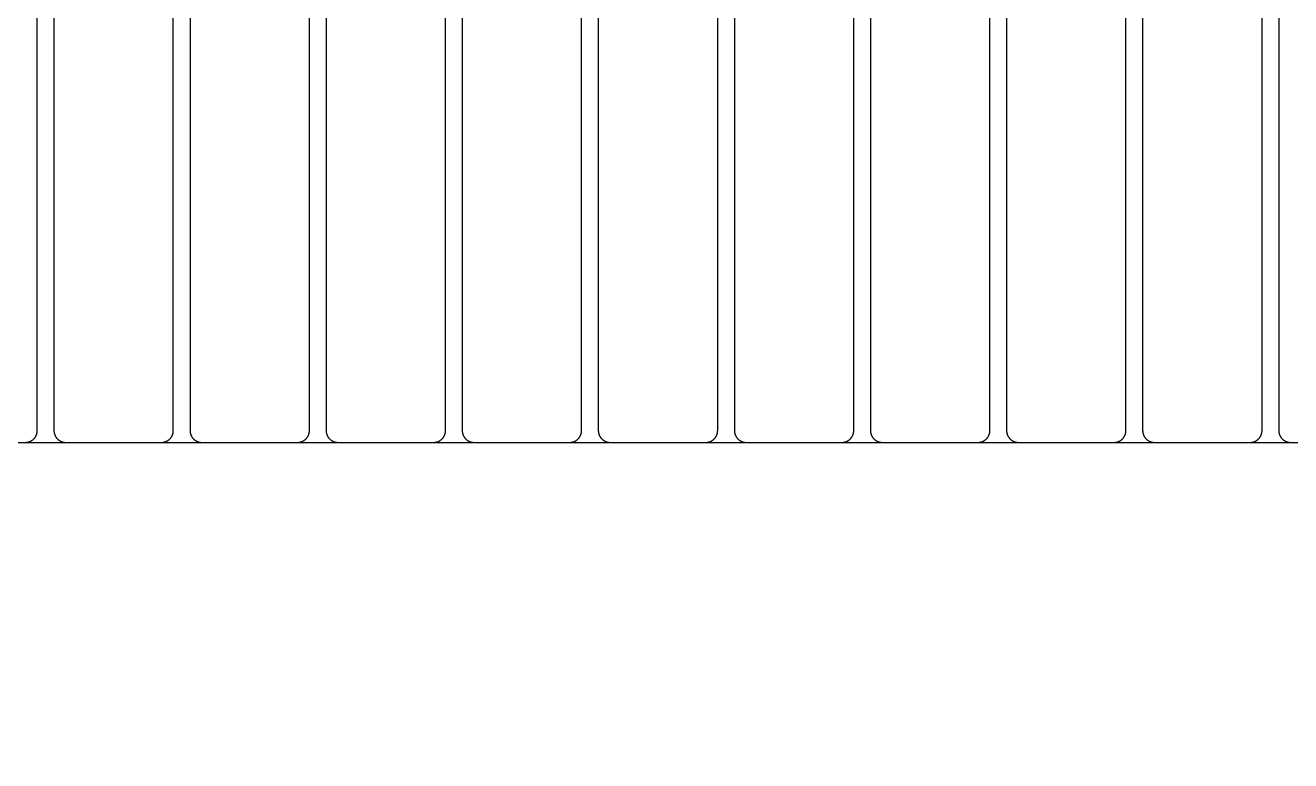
# Model space of a CAD drawing. Header units: millimetres. Extents: x -58335 to 291665, y -66693 to 213307.
# Drawn here: x 179670 to 180200, y -15635 to -15327 of the extents above; entities that cross this region are included whole.
import ezdxf

# ---------------------------------------------------------------- set-up
doc = ezdxf.new("R2010")
doc.units = ezdxf.units.MM
doc.header["$LTSCALE"] = 1000
for name, color, linetype in [('X-SITE$0$-MY-녹지', 254, 'Continuous'), ('X-SITE$0$-MY-시설선', 254, 'Continuous'), ('X-SITE$0$-MY-시설선 wood', 254, 'Continuous')]:
    doc.layers.add(name, color=color, linetype=linetype)
pattern_1 = [(0, (-29382.5, 14650.24), (317.5, 317.5), [158.75, -476.25]), (90, (-29303.13, 14570.87), (-317.5, 317.5), [158.75, -476.25])]

# ---------------------------------------------------------------- blocks, each defined once
blk = doc.blocks.new('X-SITE$0$GPSP-100')
at = {"layer": 'X-SITE$0$-MY-시설선'}
for points in [[(2170.78, -350), (2154.22, -350)], [(2227.78, -350), (2211.22, -350)], [(2284.78, -350), (2268.22, -350)], [(2341.78, -350), (2325.22, -350)], [(2398.78, -350), (2382.22, -350)], [(2455.78, -350), (2439.22, -350)], [(2512.78, -350), (2496.22, -350)], [(2569.78, -350), (2553.22, -350)], [(2626.78, -350), (2610.22, -350)], [(2683.78, -350), (2667.22, -350)]]:
    blk.add_lwpolyline(points, dxfattribs=at)
at = {"layer": 'X-SITE$0$-MY-시설선 wood'}
for points in [[(2159, -5), (2159, -345)], [(2166, -345), (2166, -5)], [(2216, -5), (2216, -345)], [(2223, -345), (2223, -5)], [(2273, -5), (2273, -345)], [(2280, -345), (2280, -5)], [(2330, -5), (2330, -345)], [(2337, -345), (2337, -5)], [(2387, -5), (2387, -345)], [(2394, -345), (2394, -5)], [(2444, -5), (2444, -345)], [(2451, -345), (2451, -5)], [(2501, -5), (2501, -345)], [(2508, -345), (2508, -5)], [(2558, -5), (2558, -345)], [(2565, -345), (2565, -5)], [(2615, -5), (2615, -345)], [(2622, -345), (2622, -5)], [(2672, -5), (2672, -345)], [(2679, -345), (2679, -5)], [(2159, -345), (2159, -345.11), (2159, -345.22), (2158.99, -345.34), (2158.98, -345.45), (2158.97, -345.56), (2158.95, -345.68), (2158.94, -345.79), (2158.92, -345.91), (2158.89, -346.03), (2158.87, -346.14), (2158.84, -346.26), (2158.81, -346.38), (2158.77, -346.49), (2158.73, -346.61), (2158.69, -346.72), (2158.65, -346.84), (2158.6, -346.96), (2158.55, -347.07), (2158.5, -347.18), (2158.44, -347.3), (2158.38, -347.41), (2158.32, -347.52), (2158.25, -347.63), (2158.18, -347.74), (2158.11, -347.84), (2158.04, -347.95), (2157.96, -348.05), (2157.88, -348.15), (2157.8, -348.25), (2157.71, -348.35), (2157.63, -348.44), (2157.54, -348.54), (2157.44, -348.63), (2157.35, -348.71), (2157.25, -348.8), (2157.15, -348.88), (2157.05, -348.96), (2156.95, -349.04), (2156.84, -349.11), (2156.74, -349.18), (2156.63, -349.25), (2156.52, -349.32), (2156.41, -349.38), (2156.3, -349.44), (2156.18, -349.5), (2156.07, -349.55), (2155.96, -349.6), (2155.84, -349.65), (2155.72, -349.69), (2155.61, -349.73), (2155.49, -349.77), (2155.38, -349.81), (2155.26, -349.84), (2155.14, -349.87), (2155.03, -349.89), (2154.91, -349.92), (2154.79, -349.94), (2154.68, -349.95), (2154.56, -349.97), (2154.45, -349.98), (2154.34, -349.99), (2154.22, -349.99), (2154.11, -350), (2154, -350)], [(2171, -350), (2170.89, -350), (2170.78, -349.99), (2170.66, -349.99), (2170.55, -349.98), (2170.44, -349.97), (2170.32, -349.95), (2170.21, -349.94), (2170.09, -349.92), (2169.97, -349.89), (2169.86, -349.87), (2169.74, -349.84), (2169.62, -349.81), (2169.51, -349.77), (2169.39, -349.73), (2169.28, -349.69), (2169.16, -349.65), (2169.04, -349.6), (2168.93, -349.55), (2168.82, -349.5), (2168.7, -349.44), (2168.59, -349.38), (2168.48, -349.32), (2168.37, -349.25), (2168.26, -349.18), (2168.16, -349.11), (2168.05, -349.04), (2167.95, -348.96), (2167.85, -348.88), (2167.75, -348.8), (2167.65, -348.71), (2167.56, -348.63), (2167.46, -348.54), (2167.37, -348.44), (2167.29, -348.35), (2167.2, -348.25), (2167.12, -348.15), (2167.04, -348.05), (2166.96, -347.95), (2166.89, -347.84), (2166.82, -347.74), (2166.75, -347.63), (2166.68, -347.52), (2166.62, -347.41), (2166.56, -347.3), (2166.5, -347.18), (2166.45, -347.07), (2166.4, -346.96), (2166.35, -346.84), (2166.31, -346.72), (2166.27, -346.61), (2166.23, -346.49), (2166.19, -346.38), (2166.16, -346.26), (2166.13, -346.14), (2166.11, -346.03), (2166.08, -345.91), (2166.06, -345.79), (2166.05, -345.68), (2166.03, -345.56), (2166.02, -345.45), (2166.01, -345.34), (2166, -345.22), (2166, -345.11), (2166, -345)], [(2216, -345), (2216, -345.11), (2216, -345.22), (2215.99, -345.34), (2215.98, -345.45), (2215.97, -345.56), (2215.95, -345.68), (2215.94, -345.79), (2215.92, -345.91), (2215.89, -346.03), (2215.87, -346.14), (2215.84, -346.26), (2215.81, -346.38), (2215.77, -346.49), (2215.73, -346.61), (2215.69, -346.72), (2215.65, -346.84), (2215.6, -346.96), (2215.55, -347.07), (2215.5, -347.18), (2215.44, -347.3), (2215.38, -347.41), (2215.32, -347.52), (2215.25, -347.63), (2215.18, -347.74), (2215.11, -347.84), (2215.04, -347.95), (2214.96, -348.05), (2214.88, -348.15), (2214.8, -348.25), (2214.71, -348.35), (2214.63, -348.44), (2214.54, -348.54), (2214.44, -348.63), (2214.35, -348.71), (2214.25, -348.8), (2214.15, -348.88), (2214.05, -348.96), (2213.95, -349.04), (2213.84, -349.11), (2213.74, -349.18), (2213.63, -349.25), (2213.52, -349.32), (2213.41, -349.38), (2213.3, -349.44), (2213.18, -349.5), (2213.07, -349.55), (2212.96, -349.6), (2212.84, -349.65), (2212.72, -349.69), (2212.61, -349.73), (2212.49, -349.77), (2212.38, -349.81), (2212.26, -349.84), (2212.14, -349.87), (2212.03, -349.89), (2211.91, -349.92), (2211.79, -349.94), (2211.68, -349.95), (2211.56, -349.97), (2211.45, -349.98), (2211.34, -349.99), (2211.22, -349.99), (2211.11, -350), (2211, -350)], [(2228, -350), (2227.89, -350), (2227.78, -349.99), (2227.66, -349.99), (2227.55, -349.98), (2227.44, -349.97), (2227.32, -349.95), (2227.21, -349.94), (2227.09, -349.92), (2226.97, -349.89), (2226.86, -349.87), (2226.74, -349.84), (2226.62, -349.81), (2226.51, -349.77), (2226.39, -349.73), (2226.28, -349.69), (2226.16, -349.65), (2226.04, -349.6), (2225.93, -349.55), (2225.82, -349.5), (2225.7, -349.44), (2225.59, -349.38), (2225.48, -349.32), (2225.37, -349.25), (2225.26, -349.18), (2225.16, -349.11), (2225.05, -349.04), (2224.95, -348.96), (2224.85, -348.88), (2224.75, -348.8), (2224.65, -348.71), (2224.56, -348.63), (2224.46, -348.54), (2224.37, -348.44), (2224.29, -348.35), (2224.2, -348.25), (2224.12, -348.15), (2224.04, -348.05), (2223.96, -347.95), (2223.89, -347.84), (2223.82, -347.74), (2223.75, -347.63), (2223.68, -347.52), (2223.62, -347.41), (2223.56, -347.3), (2223.5, -347.18), (2223.45, -347.07), (2223.4, -346.96), (2223.35, -346.84), (2223.31, -346.72), (2223.27, -346.61), (2223.23, -346.49), (2223.19, -346.38), (2223.16, -346.26), (2223.13, -346.14), (2223.11, -346.03), (2223.08, -345.91), (2223.06, -345.79), (2223.05, -345.68), (2223.03, -345.56), (2223.02, -345.45), (2223.01, -345.34), (2223, -345.22), (2223, -345.11), (2223, -345)], [(2273, -345), (2273, -345.11), (2273, -345.22), (2272.99, -345.34), (2272.98, -345.45), (2272.97, -345.56), (2272.95, -345.68), (2272.94, -345.79), (2272.92, -345.91), (2272.89, -346.03), (2272.87, -346.14), (2272.84, -346.26), (2272.81, -346.38), (2272.77, -346.49), (2272.73, -346.61), (2272.69, -346.72), (2272.65, -346.84), (2272.6, -346.96), (2272.55, -347.07), (2272.5, -347.18), (2272.44, -347.3), (2272.38, -347.41), (2272.32, -347.52), (2272.25, -347.63), (2272.18, -347.74), (2272.11, -347.84), (2272.04, -347.95), (2271.96, -348.05), (2271.88, -348.15), (2271.8, -348.25), (2271.71, -348.35), (2271.63, -348.44), (2271.54, -348.54), (2271.44, -348.63), (2271.35, -348.71), (2271.25, -348.8), (2271.15, -348.88), (2271.05, -348.96), (2270.95, -349.04), (2270.84, -349.11), (2270.74, -349.18), (2270.63, -349.25), (2270.52, -349.32), (2270.41, -349.38), (2270.3, -349.44), (2270.18, -349.5), (2270.07, -349.55), (2269.96, -349.6), (2269.84, -349.65), (2269.72, -349.69), (2269.61, -349.73), (2269.49, -349.77), (2269.38, -349.81), (2269.26, -349.84), (2269.14, -349.87), (2269.03, -349.89), (2268.91, -349.92), (2268.79, -349.94), (2268.68, -349.95), (2268.56, -349.97), (2268.45, -349.98), (2268.34, -349.99), (2268.22, -349.99), (2268.11, -350), (2268, -350)], [(2285, -350), (2284.89, -350), (2284.78, -349.99), (2284.66, -349.99), (2284.55, -349.98), (2284.44, -349.97), (2284.32, -349.95), (2284.21, -349.94), (2284.09, -349.92), (2283.97, -349.89), (2283.86, -349.87), (2283.74, -349.84), (2283.62, -349.81), (2283.51, -349.77), (2283.39, -349.73), (2283.28, -349.69), (2283.16, -349.65), (2283.04, -349.6), (2282.93, -349.55), (2282.82, -349.5), (2282.7, -349.44), (2282.59, -349.38), (2282.48, -349.32), (2282.37, -349.25), (2282.26, -349.18), (2282.16, -349.11), (2282.05, -349.04), (2281.95, -348.96), (2281.85, -348.88), (2281.75, -348.8), (2281.65, -348.71), (2281.56, -348.63), (2281.46, -348.54), (2281.37, -348.44), (2281.29, -348.35), (2281.2, -348.25), (2281.12, -348.15), (2281.04, -348.05), (2280.96, -347.95), (2280.89, -347.84), (2280.82, -347.74), (2280.75, -347.63), (2280.68, -347.52), (2280.62, -347.41), (2280.56, -347.3), (2280.5, -347.18), (2280.45, -347.07), (2280.4, -346.96), (2280.35, -346.84), (2280.31, -346.72), (2280.27, -346.61), (2280.23, -346.49), (2280.19, -346.38), (2280.16, -346.26), (2280.13, -346.14), (2280.11, -346.03), (2280.08, -345.91), (2280.06, -345.79), (2280.05, -345.68), (2280.03, -345.56), (2280.02, -345.45), (2280.01, -345.34), (2280, -345.22), (2280, -345.11), (2280, -345)], [(2330, -345), (2330, -345.11), (2330, -345.22), (2329.99, -345.34), (2329.98, -345.45), (2329.97, -345.56), (2329.95, -345.68), (2329.94, -345.79), (2329.92, -345.91), (2329.89, -346.03), (2329.87, -346.14), (2329.84, -346.26), (2329.81, -346.38), (2329.77, -346.49), (2329.73, -346.61), (2329.69, -346.72), (2329.65, -346.84), (2329.6, -346.96), (2329.55, -347.07), (2329.5, -347.18), (2329.44, -347.3), (2329.38, -347.41), (2329.32, -347.52), (2329.25, -347.63), (2329.18, -347.74), (2329.11, -347.84), (2329.04, -347.95), (2328.96, -348.05), (2328.88, -348.15), (2328.8, -348.25), (2328.71, -348.35), (2328.63, -348.44), (2328.54, -348.54), (2328.44, -348.63), (2328.35, -348.71), (2328.25, -348.8), (2328.15, -348.88), (2328.05, -348.96), (2327.95, -349.04), (2327.84, -349.11), (2327.74, -349.18), (2327.63, -349.25), (2327.52, -349.32), (2327.41, -349.38), (2327.3, -349.44), (2327.18, -349.5), (2327.07, -349.55), (2326.96, -349.6), (2326.84, -349.65), (2326.72, -349.69), (2326.61, -349.73), (2326.49, -349.77), (2326.38, -349.81), (2326.26, -349.84), (2326.14, -349.87), (2326.03, -349.89), (2325.91, -349.92), (2325.79, -349.94), (2325.68, -349.95), (2325.56, -349.97), (2325.45, -349.98), (2325.34, -349.99), (2325.22, -349.99), (2325.11, -350), (2325, -350)], [(2342, -350), (2341.89, -350), (2341.78, -349.99), (2341.66, -349.99), (2341.55, -349.98), (2341.44, -349.97), (2341.32, -349.95), (2341.21, -349.94), (2341.09, -349.92), (2340.97, -349.89), (2340.86, -349.87), (2340.74, -349.84), (2340.62, -349.81), (2340.51, -349.77), (2340.39, -349.73), (2340.28, -349.69), (2340.16, -349.65), (2340.04, -349.6), (2339.93, -349.55), (2339.82, -349.5), (2339.7, -349.44), (2339.59, -349.38), (2339.48, -349.32), (2339.37, -349.25), (2339.26, -349.18), (2339.16, -349.11), (2339.05, -349.04), (2338.95, -348.96), (2338.85, -348.88), (2338.75, -348.8), (2338.65, -348.71), (2338.56, -348.63), (2338.46, -348.54), (2338.37, -348.44), (2338.29, -348.35), (2338.2, -348.25), (2338.12, -348.15), (2338.04, -348.05), (2337.96, -347.95), (2337.89, -347.84), (2337.82, -347.74), (2337.75, -347.63), (2337.68, -347.52), (2337.62, -347.41), (2337.56, -347.3), (2337.5, -347.18), (2337.45, -347.07), (2337.4, -346.96), (2337.35, -346.84), (2337.31, -346.72), (2337.27, -346.61), (2337.23, -346.49), (2337.19, -346.38), (2337.16, -346.26), (2337.13, -346.14), (2337.11, -346.03), (2337.08, -345.91), (2337.06, -345.79), (2337.05, -345.68), (2337.03, -345.56), (2337.02, -345.45), (2337.01, -345.34), (2337, -345.22), (2337, -345.11), (2337, -345)], [(2387, -345), (2387, -345.11), (2387, -345.22), (2386.99, -345.34), (2386.98, -345.45), (2386.97, -345.56), (2386.95, -345.68), (2386.94, -345.79), (2386.92, -345.91), (2386.89, -346.03), (2386.87, -346.14), (2386.84, -346.26), (2386.81, -346.38), (2386.77, -346.49), (2386.73, -346.61), (2386.69, -346.72), (2386.65, -346.84), (2386.6, -346.96), (2386.55, -347.07), (2386.5, -347.18), (2386.44, -347.3), (2386.38, -347.41), (2386.32, -347.52), (2386.25, -347.63), (2386.18, -347.74), (2386.11, -347.84), (2386.04, -347.95), (2385.96, -348.05), (2385.88, -348.15), (2385.8, -348.25), (2385.71, -348.35), (2385.63, -348.44), (2385.54, -348.54), (2385.44, -348.63), (2385.35, -348.71), (2385.25, -348.8), (2385.15, -348.88), (2385.05, -348.96), (2384.95, -349.04), (2384.84, -349.11), (2384.74, -349.18), (2384.63, -349.25), (2384.52, -349.32), (2384.41, -349.38), (2384.3, -349.44), (2384.18, -349.5), (2384.07, -349.55), (2383.96, -349.6), (2383.84, -349.65), (2383.72, -349.69), (2383.61, -349.73), (2383.49, -349.77), (2383.38, -349.81), (2383.26, -349.84), (2383.14, -349.87), (2383.03, -349.89), (2382.91, -349.92), (2382.79, -349.94), (2382.68, -349.95), (2382.56, -349.97), (2382.45, -349.98), (2382.34, -349.99), (2382.22, -349.99), (2382.11, -350), (2382, -350)], [(2399, -350), (2398.89, -350), (2398.78, -349.99), (2398.66, -349.99), (2398.55, -349.98), (2398.44, -349.97), (2398.32, -349.95), (2398.21, -349.94), (2398.09, -349.92), (2397.97, -349.89), (2397.86, -349.87), (2397.74, -349.84), (2397.62, -349.81), (2397.51, -349.77), (2397.39, -349.73), (2397.28, -349.69), (2397.16, -349.65), (2397.04, -349.6), (2396.93, -349.55), (2396.82, -349.5), (2396.7, -349.44), (2396.59, -349.38), (2396.48, -349.32), (2396.37, -349.25), (2396.26, -349.18), (2396.16, -349.11), (2396.05, -349.04), (2395.95, -348.96), (2395.85, -348.88), (2395.75, -348.8), (2395.65, -348.71), (2395.56, -348.63), (2395.46, -348.54), (2395.37, -348.44), (2395.29, -348.35), (2395.2, -348.25), (2395.12, -348.15), (2395.04, -348.05), (2394.96, -347.95), (2394.89, -347.84), (2394.82, -347.74), (2394.75, -347.63), (2394.68, -347.52), (2394.62, -347.41), (2394.56, -347.3), (2394.5, -347.18), (2394.45, -347.07), (2394.4, -346.96), (2394.35, -346.84), (2394.31, -346.72), (2394.27, -346.61), (2394.23, -346.49), (2394.19, -346.38), (2394.16, -346.26), (2394.13, -346.14), (2394.11, -346.03), (2394.08, -345.91), (2394.06, -345.79), (2394.05, -345.68), (2394.03, -345.56), (2394.02, -345.45), (2394.01, -345.34), (2394, -345.22), (2394, -345.11), (2394, -345)], [(2444, -345), (2444, -345.11), (2444, -345.22), (2443.99, -345.34), (2443.98, -345.45), (2443.97, -345.56), (2443.95, -345.68), (2443.94, -345.79), (2443.92, -345.91), (2443.89, -346.03), (2443.87, -346.14), (2443.84, -346.26), (2443.81, -346.38), (2443.77, -346.49), (2443.73, -346.61), (2443.69, -346.72), (2443.65, -346.84), (2443.6, -346.96), (2443.55, -347.07), (2443.5, -347.18), (2443.44, -347.3), (2443.38, -347.41), (2443.32, -347.52), (2443.25, -347.63), (2443.18, -347.74), (2443.11, -347.84), (2443.04, -347.95), (2442.96, -348.05), (2442.88, -348.15), (2442.8, -348.25), (2442.71, -348.35), (2442.63, -348.44), (2442.54, -348.54), (2442.44, -348.63), (2442.35, -348.71), (2442.25, -348.8), (2442.15, -348.88), (2442.05, -348.96), (2441.95, -349.04), (2441.84, -349.11), (2441.74, -349.18), (2441.63, -349.25), (2441.52, -349.32), (2441.41, -349.38), (2441.3, -349.44), (2441.18, -349.5), (2441.07, -349.55), (2440.96, -349.6), (2440.84, -349.65), (2440.72, -349.69), (2440.61, -349.73), (2440.49, -349.77), (2440.38, -349.81), (2440.26, -349.84), (2440.14, -349.87), (2440.03, -349.89), (2439.91, -349.92), (2439.79, -349.94), (2439.68, -349.95), (2439.56, -349.97), (2439.45, -349.98), (2439.34, -349.99), (2439.22, -349.99), (2439.11, -350), (2439, -350)], [(2456, -350), (2455.89, -350), (2455.78, -349.99), (2455.66, -349.99), (2455.55, -349.98), (2455.44, -349.97), (2455.32, -349.95), (2455.21, -349.94), (2455.09, -349.92), (2454.97, -349.89), (2454.86, -349.87), (2454.74, -349.84), (2454.62, -349.81), (2454.51, -349.77), (2454.39, -349.73), (2454.28, -349.69), (2454.16, -349.65), (2454.04, -349.6), (2453.93, -349.55), (2453.82, -349.5), (2453.7, -349.44), (2453.59, -349.38), (2453.48, -349.32), (2453.37, -349.25), (2453.26, -349.18), (2453.16, -349.11), (2453.05, -349.04), (2452.95, -348.96), (2452.85, -348.88), (2452.75, -348.8), (2452.65, -348.71), (2452.56, -348.63), (2452.46, -348.54), (2452.37, -348.44), (2452.29, -348.35), (2452.2, -348.25), (2452.12, -348.15), (2452.04, -348.05), (2451.96, -347.95), (2451.89, -347.84), (2451.82, -347.74), (2451.75, -347.63), (2451.68, -347.52), (2451.62, -347.41), (2451.56, -347.3), (2451.5, -347.18), (2451.45, -347.07), (2451.4, -346.96), (2451.35, -346.84), (2451.31, -346.72), (2451.27, -346.61), (2451.23, -346.49), (2451.19, -346.38), (2451.16, -346.26), (2451.13, -346.14), (2451.11, -346.03), (2451.08, -345.91), (2451.06, -345.79), (2451.05, -345.68), (2451.03, -345.56), (2451.02, -345.45), (2451.01, -345.34), (2451, -345.22), (2451, -345.11), (2451, -345)], [(2501, -345), (2501, -345.11), (2501, -345.22), (2500.99, -345.34), (2500.98, -345.45), (2500.97, -345.56), (2500.95, -345.68), (2500.94, -345.79), (2500.92, -345.91), (2500.89, -346.03), (2500.87, -346.14), (2500.84, -346.26), (2500.81, -346.38), (2500.77, -346.49), (2500.73, -346.61), (2500.69, -346.72), (2500.65, -346.84), (2500.6, -346.96), (2500.55, -347.07), (2500.5, -347.18), (2500.44, -347.3), (2500.38, -347.41), (2500.32, -347.52), (2500.25, -347.63), (2500.18, -347.74), (2500.11, -347.84), (2500.04, -347.95), (2499.96, -348.05), (2499.88, -348.15), (2499.8, -348.25), (2499.71, -348.35), (2499.63, -348.44), (2499.54, -348.54), (2499.44, -348.63), (2499.35, -348.71), (2499.25, -348.8), (2499.15, -348.88), (2499.05, -348.96), (2498.95, -349.04), (2498.84, -349.11), (2498.74, -349.18), (2498.63, -349.25), (2498.52, -349.32), (2498.41, -349.38), (2498.3, -349.44), (2498.18, -349.5), (2498.07, -349.55), (2497.96, -349.6), (2497.84, -349.65), (2497.72, -349.69), (2497.61, -349.73), (2497.49, -349.77), (2497.38, -349.81), (2497.26, -349.84), (2497.14, -349.87), (2497.03, -349.89), (2496.91, -349.92), (2496.79, -349.94), (2496.68, -349.95), (2496.56, -349.97), (2496.45, -349.98), (2496.34, -349.99), (2496.22, -349.99), (2496.11, -350), (2496, -350)], [(2513, -350), (2512.89, -350), (2512.78, -349.99), (2512.66, -349.99), (2512.55, -349.98), (2512.44, -349.97), (2512.32, -349.95), (2512.21, -349.94), (2512.09, -349.92), (2511.97, -349.89), (2511.86, -349.87), (2511.74, -349.84), (2511.62, -349.81), (2511.51, -349.77), (2511.39, -349.73), (2511.28, -349.69), (2511.16, -349.65), (2511.04, -349.6), (2510.93, -349.55), (2510.82, -349.5), (2510.7, -349.44), (2510.59, -349.38), (2510.48, -349.32), (2510.37, -349.25), (2510.26, -349.18), (2510.16, -349.11), (2510.05, -349.04), (2509.95, -348.96), (2509.85, -348.88), (2509.75, -348.8), (2509.65, -348.71), (2509.56, -348.63), (2509.46, -348.54), (2509.37, -348.44), (2509.29, -348.35), (2509.2, -348.25), (2509.12, -348.15), (2509.04, -348.05), (2508.96, -347.95), (2508.89, -347.84), (2508.82, -347.74), (2508.75, -347.63), (2508.68, -347.52), (2508.62, -347.41), (2508.56, -347.3), (2508.5, -347.18), (2508.45, -347.07), (2508.4, -346.96), (2508.35, -346.84), (2508.31, -346.72), (2508.27, -346.61), (2508.23, -346.49), (2508.19, -346.38), (2508.16, -346.26), (2508.13, -346.14), (2508.11, -346.03), (2508.08, -345.91), (2508.06, -345.79), (2508.05, -345.68), (2508.03, -345.56), (2508.02, -345.45), (2508.01, -345.34), (2508, -345.22), (2508, -345.11), (2508, -345)], [(2558, -345), (2558, -345.11), (2558, -345.22), (2557.99, -345.34), (2557.98, -345.45), (2557.97, -345.56), (2557.95, -345.68), (2557.94, -345.79), (2557.92, -345.91), (2557.89, -346.03), (2557.87, -346.14), (2557.84, -346.26), (2557.81, -346.38), (2557.77, -346.49), (2557.73, -346.61), (2557.69, -346.72), (2557.65, -346.84), (2557.6, -346.96), (2557.55, -347.07), (2557.5, -347.18), (2557.44, -347.3), (2557.38, -347.41), (2557.32, -347.52), (2557.25, -347.63), (2557.18, -347.74), (2557.11, -347.84), (2557.04, -347.95), (2556.96, -348.05), (2556.88, -348.15), (2556.8, -348.25), (2556.71, -348.35), (2556.63, -348.44), (2556.54, -348.54), (2556.44, -348.63), (2556.35, -348.71), (2556.25, -348.8), (2556.15, -348.88), (2556.05, -348.96), (2555.95, -349.04), (2555.84, -349.11), (2555.74, -349.18), (2555.63, -349.25), (2555.52, -349.32), (2555.41, -349.38), (2555.3, -349.44), (2555.18, -349.5), (2555.07, -349.55), (2554.96, -349.6), (2554.84, -349.65), (2554.72, -349.69), (2554.61, -349.73), (2554.49, -349.77), (2554.38, -349.81), (2554.26, -349.84), (2554.14, -349.87), (2554.03, -349.89), (2553.91, -349.92), (2553.79, -349.94), (2553.68, -349.95), (2553.56, -349.97), (2553.45, -349.98), (2553.34, -349.99), (2553.22, -349.99), (2553.11, -350), (2553, -350)], [(2570, -350), (2569.89, -350), (2569.78, -349.99), (2569.66, -349.99), (2569.55, -349.98), (2569.44, -349.97), (2569.32, -349.95), (2569.21, -349.94), (2569.09, -349.92), (2568.97, -349.89), (2568.86, -349.87), (2568.74, -349.84), (2568.62, -349.81), (2568.51, -349.77), (2568.39, -349.73), (2568.28, -349.69), (2568.16, -349.65), (2568.04, -349.6), (2567.93, -349.55), (2567.82, -349.5), (2567.7, -349.44), (2567.59, -349.38), (2567.48, -349.32), (2567.37, -349.25), (2567.26, -349.18), (2567.16, -349.11), (2567.05, -349.04), (2566.95, -348.96), (2566.85, -348.88), (2566.75, -348.8), (2566.65, -348.71), (2566.56, -348.63), (2566.46, -348.54), (2566.37, -348.44), (2566.29, -348.35), (2566.2, -348.25), (2566.12, -348.15), (2566.04, -348.05), (2565.96, -347.95), (2565.89, -347.84), (2565.82, -347.74), (2565.75, -347.63), (2565.68, -347.52), (2565.62, -347.41), (2565.56, -347.3), (2565.5, -347.18), (2565.45, -347.07), (2565.4, -346.96), (2565.35, -346.84), (2565.31, -346.72), (2565.27, -346.61), (2565.23, -346.49), (2565.19, -346.38), (2565.16, -346.26), (2565.13, -346.14), (2565.11, -346.03), (2565.08, -345.91), (2565.06, -345.79), (2565.05, -345.68), (2565.03, -345.56), (2565.02, -345.45), (2565.01, -345.34), (2565, -345.22), (2565, -345.11), (2565, -345)], [(2615, -345), (2615, -345.11), (2615, -345.22), (2614.99, -345.34), (2614.98, -345.45), (2614.97, -345.56), (2614.95, -345.68), (2614.94, -345.79), (2614.92, -345.91), (2614.89, -346.03), (2614.87, -346.14), (2614.84, -346.26), (2614.81, -346.38), (2614.77, -346.49), (2614.73, -346.61), (2614.69, -346.72), (2614.65, -346.84), (2614.6, -346.96), (2614.55, -347.07), (2614.5, -347.18), (2614.44, -347.3), (2614.38, -347.41), (2614.32, -347.52), (2614.25, -347.63), (2614.18, -347.74), (2614.11, -347.84), (2614.04, -347.95), (2613.96, -348.05), (2613.88, -348.15), (2613.8, -348.25), (2613.71, -348.35), (2613.63, -348.44), (2613.54, -348.54), (2613.44, -348.63), (2613.35, -348.71), (2613.25, -348.8), (2613.15, -348.88), (2613.05, -348.96), (2612.95, -349.04), (2612.84, -349.11), (2612.74, -349.18), (2612.63, -349.25), (2612.52, -349.32), (2612.41, -349.38), (2612.3, -349.44), (2612.18, -349.5), (2612.07, -349.55), (2611.96, -349.6), (2611.84, -349.65), (2611.72, -349.69), (2611.61, -349.73), (2611.49, -349.77), (2611.38, -349.81), (2611.26, -349.84), (2611.14, -349.87), (2611.03, -349.89), (2610.91, -349.92), (2610.79, -349.94), (2610.68, -349.95), (2610.56, -349.97), (2610.45, -349.98), (2610.34, -349.99), (2610.22, -349.99), (2610.11, -350), (2610, -350)], [(2627, -350), (2626.89, -350), (2626.78, -349.99), (2626.66, -349.99), (2626.55, -349.98), (2626.44, -349.97), (2626.32, -349.95), (2626.21, -349.94), (2626.09, -349.92), (2625.97, -349.89), (2625.86, -349.87), (2625.74, -349.84), (2625.62, -349.81), (2625.51, -349.77), (2625.39, -349.73), (2625.28, -349.69), (2625.16, -349.65), (2625.04, -349.6), (2624.93, -349.55), (2624.82, -349.5), (2624.7, -349.44), (2624.59, -349.38), (2624.48, -349.32), (2624.37, -349.25), (2624.26, -349.18), (2624.16, -349.11), (2624.05, -349.04), (2623.95, -348.96), (2623.85, -348.88), (2623.75, -348.8), (2623.65, -348.71), (2623.56, -348.63), (2623.46, -348.54), (2623.37, -348.44), (2623.29, -348.35), (2623.2, -348.25), (2623.12, -348.15), (2623.04, -348.05), (2622.96, -347.95), (2622.89, -347.84), (2622.82, -347.74), (2622.75, -347.63), (2622.68, -347.52), (2622.62, -347.41), (2622.56, -347.3), (2622.5, -347.18), (2622.45, -347.07), (2622.4, -346.96), (2622.35, -346.84), (2622.31, -346.72), (2622.27, -346.61), (2622.23, -346.49), (2622.19, -346.38), (2622.16, -346.26), (2622.13, -346.14), (2622.11, -346.03), (2622.08, -345.91), (2622.06, -345.79), (2622.05, -345.68), (2622.03, -345.56), (2622.02, -345.45), (2622.01, -345.34), (2622, -345.22), (2622, -345.11), (2622, -345)], [(2672, -345), (2672, -345.11), (2672, -345.22), (2671.99, -345.34), (2671.98, -345.45), (2671.97, -345.56), (2671.95, -345.68), (2671.94, -345.79), (2671.92, -345.91), (2671.89, -346.03), (2671.87, -346.14), (2671.84, -346.26), (2671.81, -346.38), (2671.77, -346.49), (2671.73, -346.61), (2671.69, -346.72), (2671.65, -346.84), (2671.6, -346.96), (2671.55, -347.07), (2671.5, -347.18), (2671.44, -347.3), (2671.38, -347.41), (2671.32, -347.52), (2671.25, -347.63), (2671.18, -347.74), (2671.11, -347.84), (2671.04, -347.95), (2670.96, -348.05), (2670.88, -348.15), (2670.8, -348.25), (2670.71, -348.35), (2670.63, -348.44), (2670.54, -348.54), (2670.44, -348.63), (2670.35, -348.71), (2670.25, -348.8), (2670.15, -348.88), (2670.05, -348.96), (2669.95, -349.04), (2669.84, -349.11), (2669.74, -349.18), (2669.63, -349.25), (2669.52, -349.32), (2669.41, -349.38), (2669.3, -349.44), (2669.18, -349.5), (2669.07, -349.55), (2668.96, -349.6), (2668.84, -349.65), (2668.72, -349.69), (2668.61, -349.73), (2668.49, -349.77), (2668.38, -349.81), (2668.26, -349.84), (2668.14, -349.87), (2668.03, -349.89), (2667.91, -349.92), (2667.79, -349.94), (2667.68, -349.95), (2667.56, -349.97), (2667.45, -349.98), (2667.34, -349.99), (2667.22, -349.99), (2667.11, -350), (2667, -350)], [(2684, -350), (2683.89, -350), (2683.78, -349.99), (2683.66, -349.99), (2683.55, -349.98), (2683.44, -349.97), (2683.32, -349.95), (2683.21, -349.94), (2683.09, -349.92), (2682.97, -349.89), (2682.86, -349.87), (2682.74, -349.84), (2682.62, -349.81), (2682.51, -349.77), (2682.39, -349.73), (2682.28, -349.69), (2682.16, -349.65), (2682.04, -349.6), (2681.93, -349.55), (2681.82, -349.5), (2681.7, -349.44), (2681.59, -349.38), (2681.48, -349.32), (2681.37, -349.25), (2681.26, -349.18), (2681.16, -349.11), (2681.05, -349.04), (2680.95, -348.96), (2680.85, -348.88), (2680.75, -348.8), (2680.65, -348.71), (2680.56, -348.63), (2680.46, -348.54), (2680.37, -348.44), (2680.29, -348.35), (2680.2, -348.25), (2680.12, -348.15), (2680.04, -348.05), (2679.96, -347.95), (2679.89, -347.84), (2679.82, -347.74), (2679.75, -347.63), (2679.68, -347.52), (2679.62, -347.41), (2679.56, -347.3), (2679.5, -347.18), (2679.45, -347.07), (2679.4, -346.96), (2679.35, -346.84), (2679.31, -346.72), (2679.27, -346.61), (2679.23, -346.49), (2679.19, -346.38), (2679.16, -346.26), (2679.13, -346.14), (2679.11, -346.03), (2679.08, -345.91), (2679.06, -345.79), (2679.05, -345.68), (2679.03, -345.56), (2679.02, -345.45), (2679.01, -345.34), (2679, -345.22), (2679, -345.11), (2679, -345)], [(2154, -350), (2114, -350)], [(2211, -350), (2171, -350)], [(2268, -350), (2228, -350)], [(2325, -350), (2285, -350)], [(2382, -350), (2342, -350)], [(2439, -350), (2399, -350)], [(2496, -350), (2456, -350)], [(2553, -350), (2513, -350)], [(2610, -350), (2570, -350)], [(2667, -350), (2627, -350)], [(2724, -350), (2684, -350)]]:
    blk.add_lwpolyline(points, dxfattribs=at)
blk = doc.blocks.new('X-SITE$0$240910_L-1F')
at = {"layer": 'X-SITE$0$-MY-녹지'}
h = blk.add_hatch(dxfattribs=at)
h.set_pattern_fill('CROSS', color=256, scale=50, style=2)
h.set_pattern_definition(pattern_1)
edge = h.paths.add_edge_path()
edge.add_line((167850, -2045.25), (167850, 3516.56))
edge.add_arc((169000, 3516.56), 1150, 135, 180, ccw=False)
edge.add_line((168186.83, 4329.73), (170751.04, 6893.95))
edge.add_arc((170150, 7494.99), 850, 315, 360)
edge.add_line((171000, 7494.99), (171000, 10430.77))
edge.add_arc((170650, 10430.77), 350, 0, 90)
edge.add_line((170650, 10780.77), (169000, 10780.77))
edge.add_line((169000, 10780.77), (169000, 15580.77))
edge.add_line((169000, 15580.77), (171150, 15580.77))
edge.add_arc((171150, 15930.77), 350, 270, 360)
edge.add_line((171500, 15930.77), (171500, 18665.51))
edge.add_line((171500, 18665.51), (172500, 19665.51))
edge.add_line((172500, 19665.51), (172500, 33574.84))
edge.add_arc((171500, 32018.4), 1850, 57.27956, 90)
edge.add_line((171500, 33868.4), (163650, 33868.4))
edge.add_line((163650, 33868.4), (163650, -2251.6))
edge.add_line((163650, -2251.6), (118350, -2251.6))
edge.add_line((118350, -2251.6), (118350, 24610.81))
edge.add_arc((118000, 24610.81), 350, 0, 134.5656)
edge.add_line((117754.4, 24860.17), (112674.6, 19856.82))
edge.add_arc((113271.07, 19251.24), 850, 134.56562, 180)
edge.add_line((112421.07, 19251.24), (112421.07, -3601.59))
edge.add_arc((113271.07, -3601.59), 850, 180, 270)
edge.add_line((113271.07, -4451.59), (115271.08, -4451.59))
edge.add_line((115271.08, -4451.59), (117627.53, -6101.59))
edge.add_line((117627.53, -6101.59), (164145.73, -6101.6))
edge.add_line((164145.73, -6101.6), (167601.04, -2646.29))
edge.add_arc((167000, -2045.25), 850, 314.99999, 360)
h = blk.add_hatch(dxfattribs=at)
h.set_pattern_fill('CROSS', color=256, scale=50, style=2)
h.set_pattern_definition(pattern_1)
edge = h.paths.add_edge_path()
edge.add_line((167850, -2045.25), (167850, 3516.56))
edge.add_arc((169000, 3516.56), 1150, 135, 180, ccw=False)
edge.add_line((168186.83, 4329.73), (170751.04, 6893.95))
edge.add_arc((170150, 7494.99), 850, 315, 360)
edge.add_line((171000, 7494.99), (171000, 10430.77))
edge.add_arc((170650, 10430.77), 350, 0, 90)
edge.add_line((170650, 10780.77), (169000, 10780.77))
edge.add_line((169000, 10780.77), (169000, 15580.77))
edge.add_line((169000, 15580.77), (171150, 15580.77))
edge.add_arc((171150, 15930.77), 350, 270, 360)
edge.add_line((171500, 15930.77), (171500, 18665.51))
edge.add_line((171500, 18665.51), (172500, 19665.51))
edge.add_line((172500, 19665.51), (172500, 33574.84))
edge.add_arc((171500, 32018.4), 1850, 57.27956, 90)
edge.add_line((171500, 33868.4), (163650, 33868.4))
edge.add_line((163650, 33868.4), (163650, -2251.6))
edge.add_line((163650, -2251.6), (118350, -2251.6))
edge.add_line((118350, -2251.6), (118350, 24610.81))
edge.add_arc((118000, 24610.81), 350, 0, 134.5656)
edge.add_line((117754.4, 24860.17), (112674.6, 19856.82))
edge.add_arc((113271.07, 19251.24), 850, 134.56562, 180)
edge.add_line((112421.07, 19251.24), (112421.07, -3601.59))
edge.add_arc((113271.07, -3601.59), 850, 180, 270)
edge.add_line((113271.07, -4451.59), (115271.08, -4451.59))
edge.add_line((115271.08, -4451.59), (117627.53, -6101.59))
edge.add_line((117627.53, -6101.59), (164145.73, -6101.6))
edge.add_line((164145.73, -6101.6), (167601.04, -2646.29))
edge.add_arc((167000, -2045.25), 850, 314.99999, 360)
at = {"layer": 'X-SITE$0$-MY-시설선', "xscale": -1}
blk.add_blockref('X-SITE$0$GPSP-100', (152971.9, -501.6), dxfattribs=at)
blk.add_blockref('X-SITE$0$GPSP-100', (152971.9, -501.6), dxfattribs=at)

msp = doc.modelspace()

# ---------------------------------------------------------------- block references
msp.add_blockref('X-SITE$0$240910_L-1F', (29382.5, -14650.24))

doc.saveas('drawing.dxf')
